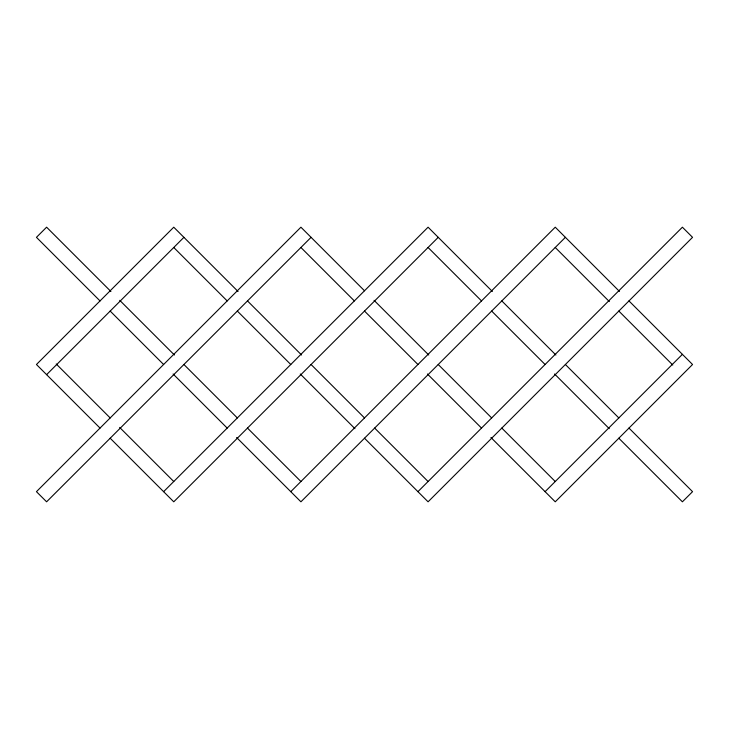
<?xml version="1.0" encoding="UTF-8"?>
<svg xmlns="http://www.w3.org/2000/svg" width="729" height="729" viewBox="0 0 729 729"><rect width="100%" height="100%" fill="white"/><g stroke="black" fill="none" stroke-linecap="round" stroke-linejoin="round"><path stroke-width="1.09" d="M46.601 374.651L183.908 237.335M311.064 237.335L46.601 501.807L36.45 491.665L300.922 227.193L364.5 290.771M163.615 491.665L428.078 227.193L492.385 291.5M438.229 237.335L173.757 501.807L110.179 438.229M290.771 491.665L555.243 227.193L619.477 291.427M565.385 237.335L300.922 501.807L236.615 437.5M417.936 491.665L682.399 227.193L692.55 237.335L428.078 501.807L364.5 438.229M545.092 491.665L682.399 354.349M628.972 300.922L692.55 364.5L555.243 501.807L490.936 437.5M555.243 247.486L609.335 301.578M618.821 311.064L672.767 365.01M501.807 300.922L555.89 355.005M565.385 364.5L618.821 417.936M628.972 428.078L692.55 491.665L682.399 501.807L618.821 438.229M428.078 247.486L481.514 300.922M491.665 311.064L545.092 364.5M554.587 373.995L609.253 428.661M374.068 300.339L428.734 355.005M438.229 364.5L491.665 417.936M501.807 428.078L555.243 481.514M300.922 247.486L354.349 300.922M364.5 311.064L417.936 364.5M427.431 373.995L481.514 428.078M238.064 291.5L173.757 227.193L36.45 364.5L100.028 428.078M247.486 300.922L301.569 355.005M311.064 364.5L364.5 417.936M374.651 428.078L428.078 481.514M173.757 247.486L227.193 300.922M237.335 311.064L290.771 364.5M300.266 373.995L354.932 428.661M110.908 291.5L46.601 227.193L36.45 237.335L100.028 300.922M119.747 300.339L174.413 355.005M183.908 364.5L237.335 417.936M247.486 428.078L300.922 481.514M110.179 311.064L163.615 364.5M173.11 373.995L227.193 428.078M56.233 363.99L110.179 417.936M119.665 427.422L173.757 481.514"/></g></svg>
